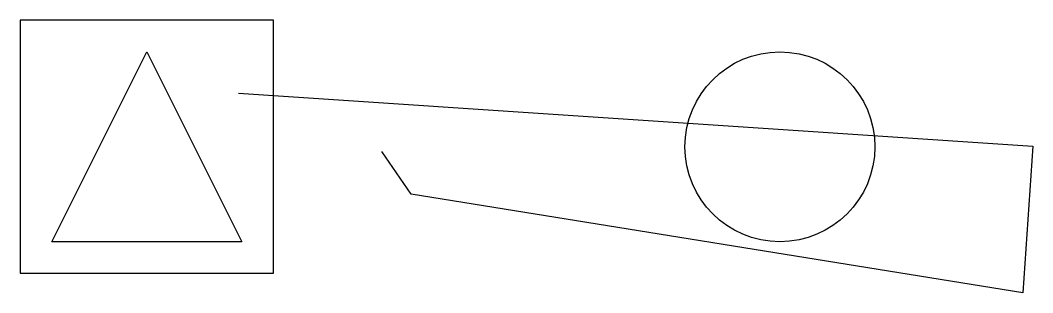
# Model space of a CAD drawing. Header units: millimetres. Extents: x 10 to 330, y 4 to 90.
import ezdxf

# ---------------------------------------------------------------- set-up
doc = ezdxf.new("R2010")
doc.units = ezdxf.units.MM

# ---------------------------------------------------------------- blocks, each defined once
blk = doc.blocks.new('B')
for p, q in [((78.93, 66.95), (329.89, 50.17)), ((133.49, 35.07), (124.25, 48.49)), ((329.89, 50.17), (326.79, 3.85)), ((326.79, 3.85), (133.49, 35.07))]:
    blk.add_line(p, q)
for points in [[(10, 10), (90, 10), (90, 90), (10, 90)], [(20, 20), (50, 80), (80, 20)]]:
    blk.add_lwpolyline(points, close=True)
blk.add_circle((250, 50), 30)

msp = doc.modelspace()

# ---------------------------------------------------------------- linework, layer by layer
for p, q in [((78.93, 66.95), (329.89, 50.17)), ((133.49, 35.07), (124.25, 48.49)), ((329.89, 50.17), (326.79, 3.85)), ((326.79, 3.85), (133.49, 35.07))]:
    msp.add_line(p, q)
for points in [[(10, 10), (90, 10), (90, 90), (10, 90)], [(20, 20), (50, 80), (80, 20)]]:
    msp.add_lwpolyline(points, close=True)
msp.add_circle((250, 50), 30)

# ---------------------------------------------------------------- block references
msp.add_blockref('B', (0, 0))

doc.saveas('drawing.dxf')
